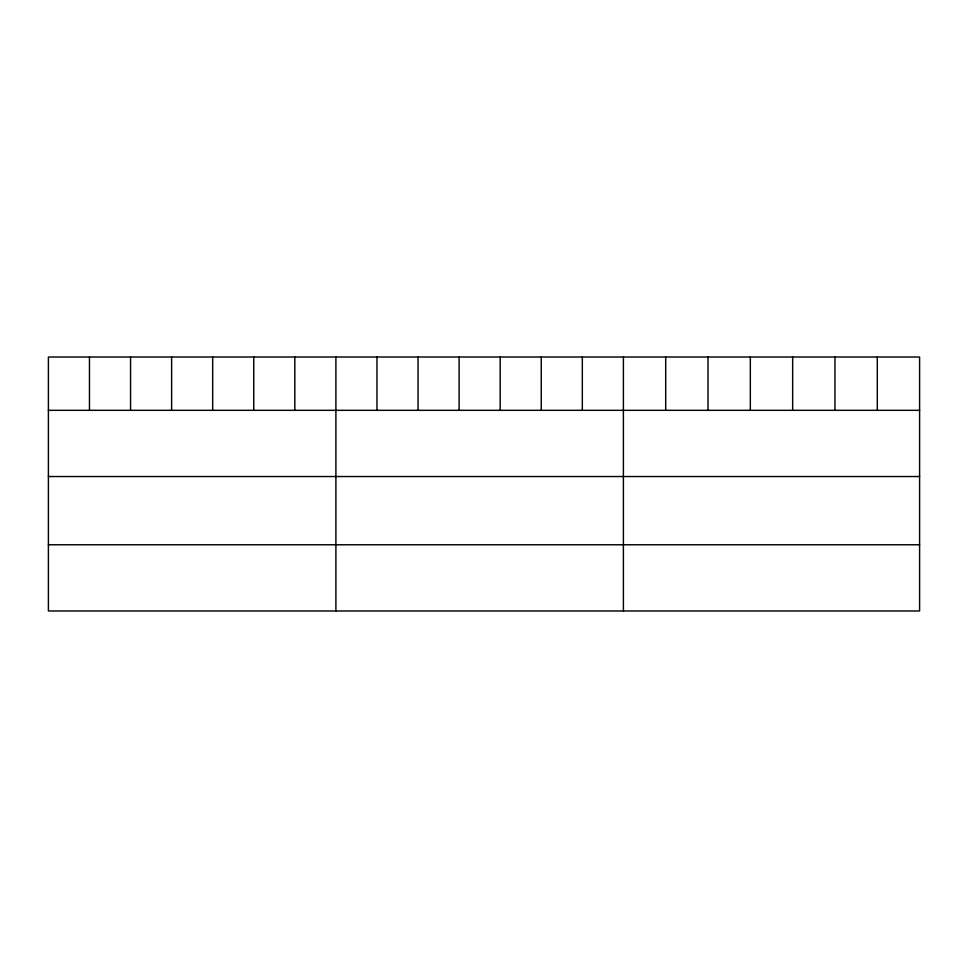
<?xml version="1.0" encoding="UTF-8"?>
<svg xmlns="http://www.w3.org/2000/svg" width="968" height="968" viewBox="0 0 968 968"><rect width="100%" height="100%" fill="white"/><g stroke="black" fill="none" stroke-linecap="round" stroke-linejoin="round"><path stroke-width="1.45" d="M919.6 410.323L919.6 610.977L48.4 610.977L48.4 357.023L919.6 357.023L919.6 410.323L48.4 410.323M48.4 476.534L919.6 476.534M48.4 544.766L919.6 544.766M877.286 357.023L877.286 410.323M834.973 357.023L834.973 410.323M792.659 357.023L792.659 410.323M750.333 357.023L750.333 410.323M708.019 357.023L708.019 410.323M665.706 357.023L665.706 410.323M623.392 357.023L623.392 610.977M582.325 357.023L582.325 410.323M541.245 357.023L541.245 410.323M500.178 357.023L500.178 410.323M459.11 357.023L459.11 410.323M418.043 357.023L418.043 410.323M376.963 357.023L376.963 410.323M335.896 357.023L335.896 610.977M294.829 357.023L294.829 410.323M253.749 357.023L253.749 410.323M212.682 357.023L212.682 410.323M171.614 357.023L171.614 410.323M130.547 357.023L130.547 410.323M89.467 357.023L89.467 410.323"/></g></svg>
